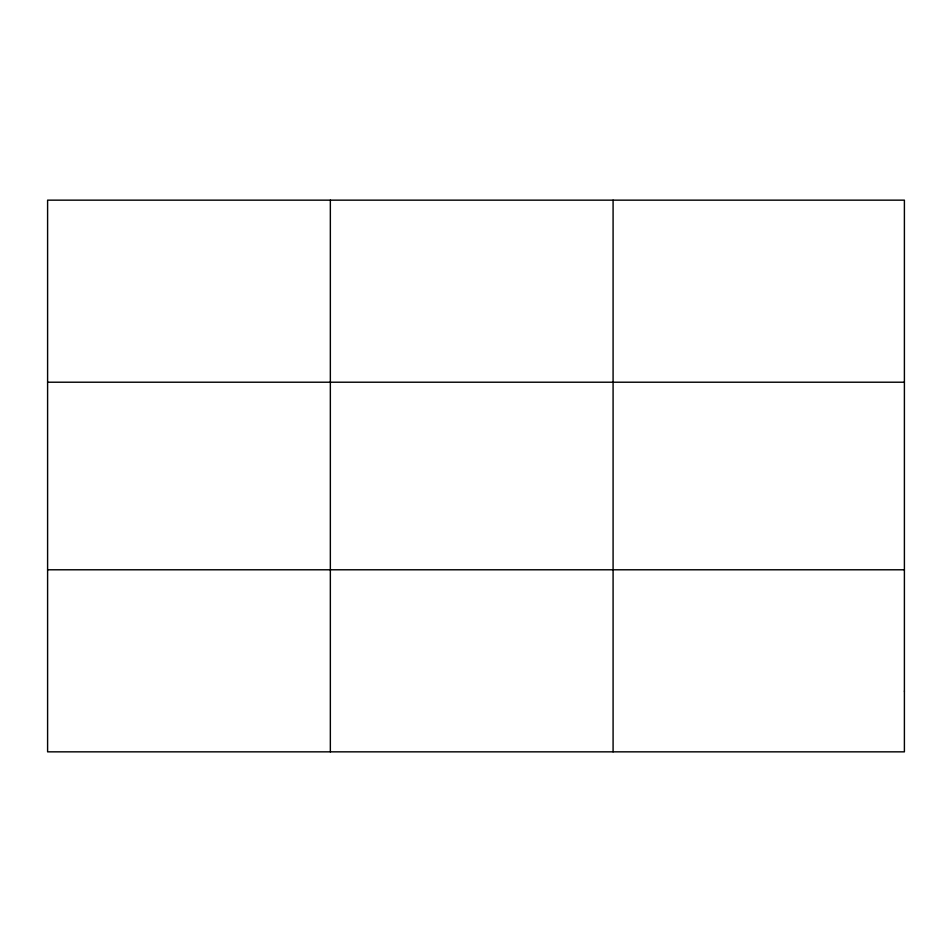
<?xml version="1.0" encoding="UTF-8"?>
<svg xmlns="http://www.w3.org/2000/svg" width="952" height="952" viewBox="0 0 952 952"><rect width="100%" height="100%" fill="white"/><g stroke="black" fill="none" stroke-linecap="round" stroke-linejoin="round"><path stroke-width="1.43" d="M330.344 200.158L330.344 751.842M613.088 200.158L613.088 751.842M47.6 382.216L904.4 382.216M47.6 569.784L904.4 569.784M904.4 691.152L904.4 751.842L47.6 751.842L47.6 200.158L904.4 200.158L904.4 691.152"/></g></svg>
